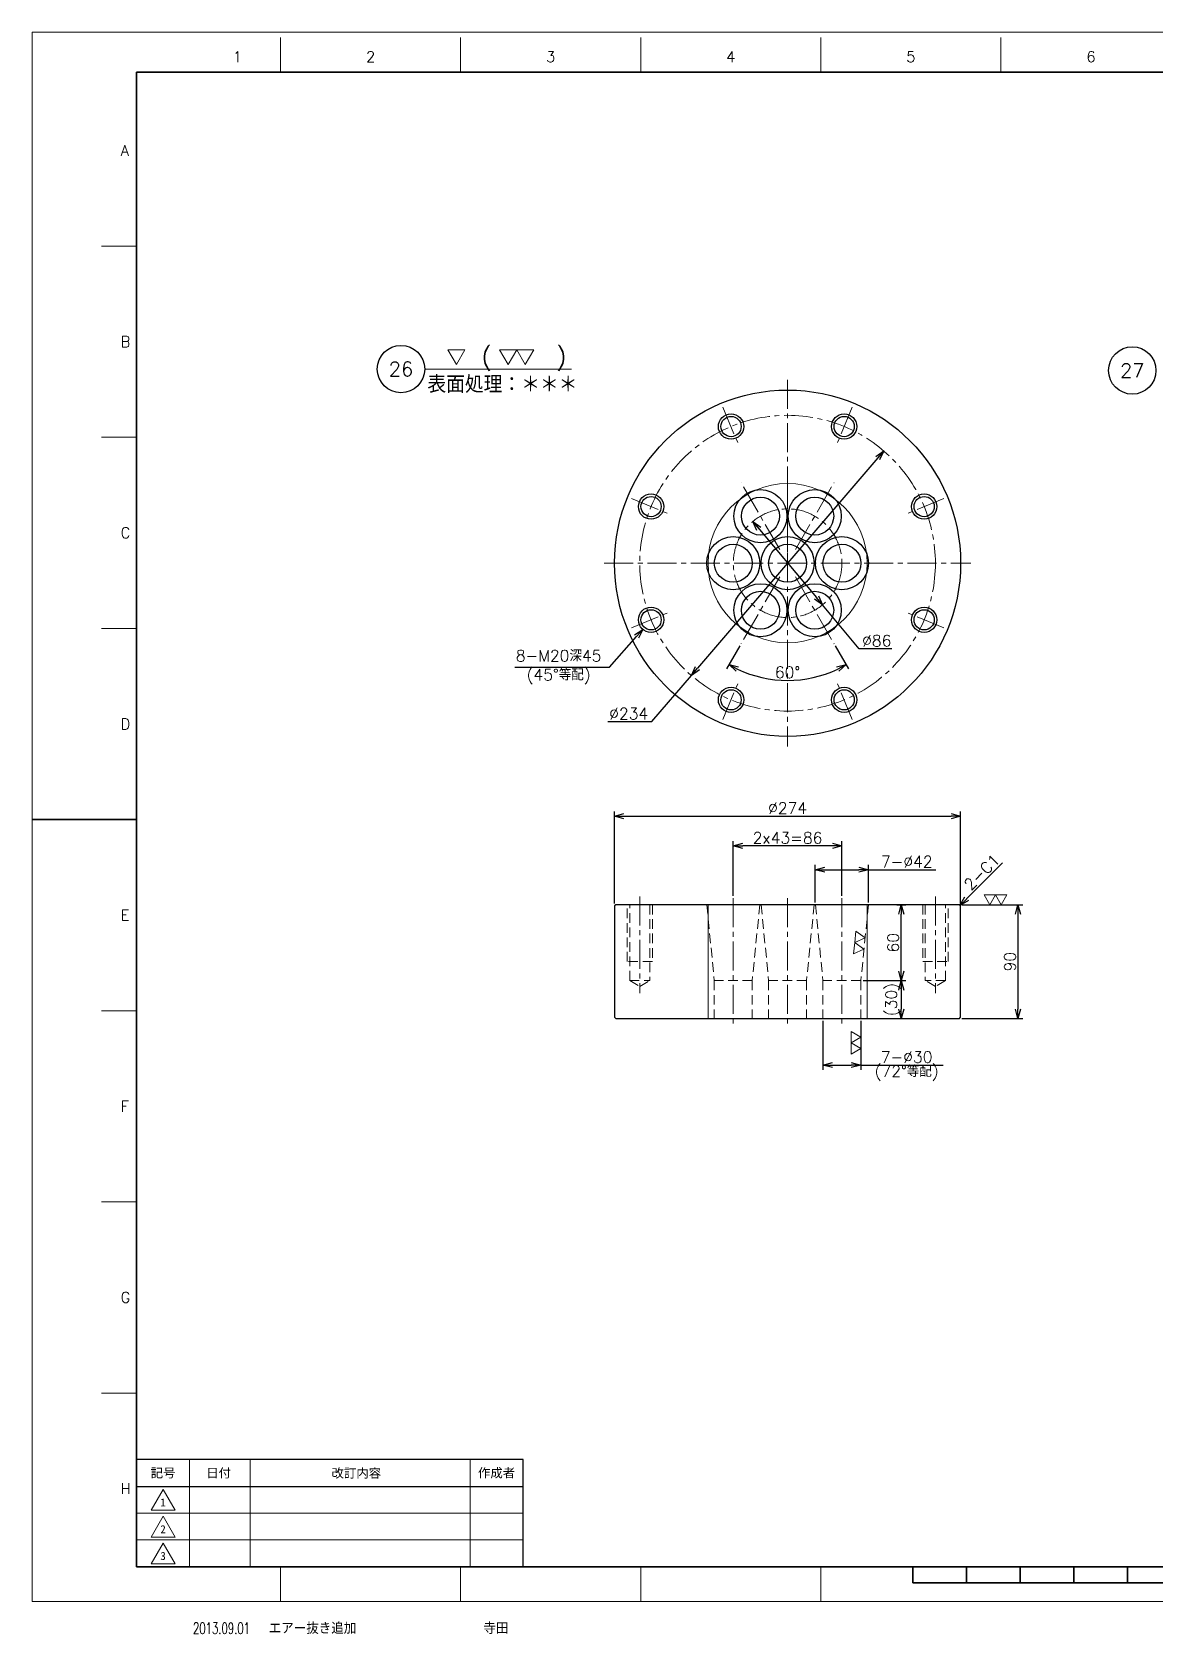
# Model space of a CAD drawing. Header units: millimetres. Extents: x 0 to 1764, y -26 to 1242.
# Drawn here: x 0 to 890, y -26 to 1242 of the extents above; entities that cross this region are included whole.
import ezdxf
from ezdxf import colors
from ezdxf.entities.mleader import LeaderData, LeaderLine
from ezdxf.enums import TextEntityAlignment as Align
from ezdxf.math import Vec2, Vec3

# ---------------------------------------------------------------- set-up
doc = ezdxf.new("R2010")
doc.units = ezdxf.units.MM
doc.header["$LTSCALE"] = 1.2
doc.header["$PDMODE"] = 99
doc.header["$PDSIZE"] = 1
doc.linetypes.add('CENTER2', pattern=[28.575, 19.05, -3.175, 3.175, -3.175])
doc.linetypes.add('HIDDEN', pattern=[9.525, 6.35, -3.175])
for name, color, linetype, lineweight in [('04_HIDDEN', 2, 'HIDDEN', 13), ('05_CENTER', 4, 'CENTER2', 13), ('07_TEXT', 3, 'Continuous', 13), ('08_DIM', 3, 'Continuous', 13), ('90_FRAME', 5, 'Continuous', 35)]:
    doc.layers.add(name, color=color, linetype=linetype, lineweight=lineweight)
doc.layers.add('10_DRAFT', color=8, linetype='Continuous', lineweight=0, plot=False)
doc.layers.add('91_BLANK', color=5, linetype='Continuous', lineweight=0, plot=False)
doc.styles.add('KSS_TXT', font='txt.shx', dxfattribs={"bigfont": 'extfont2.shx'})
doc.styles.add('MS_G', font='MS Gothic.ttf')
doc.styles.get("Standard").update_dxf_attribs({"font": 'txt.shx', "bigfont": 'extfont2.shx'})
doc.styles.add('表題用', font='MS PGothic.ttf')
doc.dimstyles.new('KSS_DIM', dxfattribs={"dimscale": 3, "dimtxt": 3, "dimasz": 2.5, "dimexe": 1.25, "dimexo": 0.625, "dimtad": 1, "dimdsep": 46, "dimtxsty": 'KSS_TXT', "dimblk": 'OPEN30', "dimcen": 0, "dimazin": 2, "dimtfac": 0.75, "dimtmove": 0, "dimatfit": 3, "dimldrblk": 'OPEN30', "dimfxl": 1.25, "dimtolj": 1, "dimarcsym": 0})
doc.dimstyles.new('KSS_DIM$3', dxfattribs={"dimscale": 3, "dimtxt": 3, "dimasz": 2.5, "dimexe": 1.25, "dimexo": 0.625, "dimtad": 1, "dimtih": 1, "dimtoh": 1, "dimdsep": 46, "dimtxsty": 'KSS_TXT', "dimblk": 'OPEN30', "dimcen": 0, "dimazin": 2, "dimtfac": 0.75, "dimtofl": 0, "dimtmove": 0, "dimatfit": 3, "dimldrblk": 'OPEN30', "dimfxl": 1.25, "dimtolj": 1, "dimarcsym": 0})

# ---------------------------------------------------------------- blocks, each defined once
blk = doc.blocks.new('AM_BALLOON1')
at = {"transparency": 16777216}
blk.add_circle((0, 0), 5, dxfattribs=at)
blk.add_attdef('B_NUMBER', text='', height=3, dxfattribs=at).set_placement((0, 0), align=Align.MIDDLE_CENTER)
blk = doc.blocks.new('_OPEN')
at = {"color": 0, "linetype": 'ByBlock'}
for p, q in [((-1, 0.17), (0, 0)), ((0, 0), (-1, -0.17)), ((0, 0), (-1, 0))]:
    blk.add_line(p, q, dxfattribs=at)
blk = doc.blocks.new('p1ba01')
for p, q in [((0, 0), (-1.5, 2.6)), ((-1.5, 2.6), (1.5, 2.6)), ((1.5, 2.6), (0, 0))]:
    blk.add_line(p, q)
blk = doc.blocks.new('p1ba02')
for p, q in [((-1.5, 2.6), (1.5, 2.6)), ((0, 0), (-1.5, 2.6)), ((1.5, 2.6), (0, 0)), ((3, 0), (1.5, 2.6)), ((1.5, 2.6), (4.5, 2.6)), ((4.5, 2.6), (3, 0))]:
    blk.add_line(p, q)
blk = doc.blocks.new('_Open30')
at = {"color": 0, "linetype": 'ByBlock', "lineweight": -2}
for p, q in [((-1, 0.27), (0, 0)), ((0, 0), (-1, -0.27)), ((0, 0), (-1, 0))]:
    blk.add_line(p, q, dxfattribs=at)
blk = doc.blocks.new('*D149')
at = {"layer": '08_DIM', "color": 0, "lineweight": -2, "transparency": 16777216}
for p, q in [((620.1, 553.1), (620.1, 582.7)), ((627.6, 578.9), (654.6, 578.9)), ((662.1, 553.1), (662.1, 582.7)), ((662.1, 578.9), (715.4, 578.9))]:
    blk.add_line(p, q, dxfattribs=at)
at = {"layer": 'Defpoints', "color": 0, "transparency": 16777216}
for p in [(662.1, 578.9), (620.1, 551.2), (662.1, 551.2)]:
    blk.add_point(p, dxfattribs=at)
at = {"layer": '08_DIM', "color": 0, "lineweight": -2, "transparency": 16777216, "xscale": 7.5, "yscale": 7.5, "zscale": 7.5, "rotation": 180}
blk.add_blockref('_Open30', (620.1, 578.9), dxfattribs=at)
at = {"layer": '08_DIM', "color": 0, "lineweight": -2, "transparency": 16777216, "xscale": 7.5, "yscale": 7.5, "zscale": 7.5}
blk.add_blockref('_Open30', (662.1, 578.9), dxfattribs=at)
at = {"layer": '08_DIM', "color": 0, "transparency": 16777216, "insert": (692.5, 585.3), "char_height": 9, "attachment_point": 5, "style": 'KSS_TXT'}
blk.add_mtext('\\A1;7-%%C\\A1;42', dxfattribs=at)
blk = doc.blocks.new('*D150')
at = {"layer": '08_DIM', "color": 0, "lineweight": -2, "transparency": 16777216}
for p, q in [((457.2, 739.2), (478.5, 763.5)), ((382.3, 739.2), (457.2, 739.2))]:
    blk.add_line(p, q, dxfattribs=at)
at = {"layer": 'Defpoints', "color": 0, "transparency": 16777216}
for p in [(496.6, 784.2), (483.5, 769.1)]:
    blk.add_point(p, dxfattribs=at)
at = {"layer": '08_DIM', "color": 0, "lineweight": -2, "transparency": 16777216, "xscale": 7.5, "yscale": 7.5, "zscale": 7.5, "rotation": 48.71878817744504}
blk.add_blockref('_Open30', (483.5, 769.1), dxfattribs=at)
at = {"layer": '08_DIM', "color": 0, "transparency": 16777216, "insert": (416.9, 739.2), "char_height": 9, "attachment_point": 5, "style": 'KSS_TXT'}
blk.add_mtext('\\A1;8-M20深45\\P(45°等配)', dxfattribs=at)
blk = doc.blocks.new('*D153')
at = {"layer": '08_DIM', "color": 0, "lineweight": -2, "transparency": 16777216}
for p, q in [((570.5, 854.4), (620.9, 794.2)), ((654.8, 753.7), (625.8, 788.5)), ((680.7, 753.7), (654.8, 753.7))]:
    blk.add_line(p, q, dxfattribs=at)
at = {"layer": 'Defpoints', "color": 0, "transparency": 16777216}
for p in [(570.5, 854.4), (625.8, 788.5)]:
    blk.add_point(p, dxfattribs=at)
at = {"layer": '08_DIM', "color": 0, "lineweight": -2, "transparency": 16777216, "xscale": 7.5, "yscale": 7.5, "zscale": 7.5}
for p, rotation in [((570.5, 854.4), 129.9451936059651), ((625.8, 788.5), 309.9451936059651)]:
    blk.add_blockref('_Open30', p, dxfattribs=dict(at, rotation=rotation))
at = {"layer": '08_DIM', "color": 0, "transparency": 16777216, "insert": (668.7, 760.1), "char_height": 9, "attachment_point": 5, "style": 'KSS_TXT'}
blk.add_mtext('\\A1;%%C86', dxfattribs=at)
blk = doc.blocks.new('*D154')
at = {"layer": '08_DIM', "color": 0, "lineweight": -2, "transparency": 16777216}
for p, q in [((674.3, 910.3), (526.9, 738.3)), ((490.8, 696.1), (522, 732.6)), ((455.9, 696.1), (490.8, 696.1))]:
    blk.add_line(p, q, dxfattribs=at)
at = {"layer": 'Defpoints', "color": 0, "transparency": 16777216}
for p in [(674.3, 910.3), (522, 732.6)]:
    blk.add_point(p, dxfattribs=at)
at = {"layer": '08_DIM', "color": 0, "lineweight": -2, "transparency": 16777216, "xscale": 7.5, "yscale": 7.5, "zscale": 7.5}
for p, rotation in [((674.3, 910.3), 49.4193184519771), ((522, 732.6), 229.4193184519771)]:
    blk.add_blockref('_Open30', p, dxfattribs=dict(at, rotation=rotation))
at = {"layer": '08_DIM', "color": 0, "transparency": 16777216, "insert": (472.4, 702.4), "char_height": 9, "attachment_point": 5, "style": 'KSS_TXT'}
blk.add_mtext('\\A1;%%C234', dxfattribs=at)
blk = doc.blocks.new('*D155')
at = {"layer": '08_DIM', "color": 0, "lineweight": -2, "transparency": 16777216}
for p, q in [((560.4, 756.1), (549.9, 737.9)), ((635.8, 756.1), (646.4, 737.9))]:
    blk.add_line(p, q, dxfattribs=at)
blk.add_arc((598.1, 821.4), 92.7, 244.6381, 295.3619, dxfattribs=at)
at = {"layer": 'Defpoints', "color": 0, "transparency": 16777216}
for p in [(591.9, 810.6), (604.4, 810.6), (561.4, 757.7), (634.9, 757.7), (582.1, 730.2)]:
    blk.add_point(p, dxfattribs=at)
at = {"layer": '08_DIM', "color": 0, "lineweight": -2, "transparency": 16777216, "xscale": 7.5, "yscale": 7.5, "zscale": 7.5}
for p, rotation in [((551.8, 741.2), 152.3190483579999), ((644.5, 741.2), 27.68095164200458)]:
    blk.add_blockref('_Open30', p, dxfattribs=dict(at, rotation=rotation))
at = {"layer": '08_DIM', "color": 0, "transparency": 16777216, "insert": (598.1, 735.1), "char_height": 9, "attachment_point": 5, "style": 'KSS_TXT'}
blk.add_mtext('\\A1;60%%d', dxfattribs=at)
blk = doc.blocks.new('*D156')
at = {"layer": '08_DIM', "color": 0, "lineweight": -2, "transparency": 16777216}
for p, q in [((555.1, 558.3), (555.1, 601.5)), ((633.6, 597.8), (562.6, 597.8)), ((641.1, 558.3), (641.1, 601.5))]:
    blk.add_line(p, q, dxfattribs=at)
at = {"layer": 'Defpoints', "color": 0, "transparency": 16777216}
for p in [(555.1, 597.8), (555.1, 556.4), (641.1, 556.4)]:
    blk.add_point(p, dxfattribs=at)
at = {"layer": '08_DIM', "color": 0, "lineweight": -2, "transparency": 16777216, "xscale": 7.5, "yscale": 7.5, "zscale": 7.5, "rotation": 180}
blk.add_blockref('_Open30', (555.1, 597.8), dxfattribs=at)
at = {"layer": '08_DIM', "color": 0, "lineweight": -2, "transparency": 16777216, "xscale": 7.5, "yscale": 7.5, "zscale": 7.5}
blk.add_blockref('_Open30', (641.1, 597.8), dxfattribs=at)
at = {"layer": '08_DIM', "color": 0, "transparency": 16777216, "insert": (598.1, 604.1), "char_height": 9, "attachment_point": 5, "style": 'KSS_TXT'}
blk.add_mtext('\\A1;2x43=86', dxfattribs=at)
blk = doc.blocks.new('*D157')
at = {"layer": '08_DIM', "color": 0, "lineweight": -2, "transparency": 16777216}
for p, q in [((626.1, 459.4), (626.1, 420.6)), ((656.1, 459.4), (656.1, 420.6)), ((633.6, 424.4), (648.6, 424.4)), ((656.1, 424.4), (721.2, 424.4))]:
    blk.add_line(p, q, dxfattribs=at)
at = {"layer": 'Defpoints', "color": 0, "transparency": 16777216}
for p in [(626.1, 461.2), (656.1, 461.2), (656.1, 424.4)]:
    blk.add_point(p, dxfattribs=at)
at = {"layer": '08_DIM', "color": 0, "lineweight": -2, "transparency": 16777216, "xscale": 7.5, "yscale": 7.5, "zscale": 7.5, "rotation": 180}
blk.add_blockref('_Open30', (626.1, 424.4), dxfattribs=at)
at = {"layer": '08_DIM', "color": 0, "lineweight": -2, "transparency": 16777216, "xscale": 7.5, "yscale": 7.5, "zscale": 7.5}
blk.add_blockref('_Open30', (656.1, 424.4), dxfattribs=at)
at = {"layer": '08_DIM', "color": 0, "transparency": 16777216, "char_height": 9, "attachment_point": 5, "style": 'KSS_TXT'}
for s, insert in [('\\A1;7-%%C\\A1;30', (692.4, 430.7)), ('\\A1;(72°等配)', (692.4, 418))]:
    blk.add_mtext(s, dxfattribs=dict(at, insert=insert))
blk = doc.blocks.new('*D158')
at = {"layer": '08_DIM', "color": 0, "lineweight": -2, "transparency": 16777216}
for p, q in [((684.5, 551.2), (691.8, 551.2)), ((688.1, 498.7), (688.1, 543.7)), ((658, 491.2), (691.8, 491.2))]:
    blk.add_line(p, q, dxfattribs=at)
at = {"layer": 'Defpoints', "color": 0, "transparency": 16777216}
for p in [(682.6, 551.2), (688.1, 551.2), (656.1, 491.2)]:
    blk.add_point(p, dxfattribs=at)
at = {"layer": '08_DIM', "color": 0, "lineweight": -2, "transparency": 16777216, "xscale": 7.5, "yscale": 7.5, "zscale": 7.5}
for p, rotation in [((688.1, 551.2), 90), ((688.1, 491.2), 270)]:
    blk.add_blockref('_Open30', p, dxfattribs=dict(at, rotation=rotation))
at = {"layer": '08_DIM', "color": 0, "transparency": 16777216, "insert": (681.7, 521.2), "char_height": 9, "attachment_point": 5, "rotation": 90, "style": 'KSS_TXT'}
blk.add_mtext('\\A1;60', dxfattribs=at)
blk = doc.blocks.new('*D159')
at = {"layer": '08_DIM', "color": 0, "lineweight": -2, "transparency": 16777216}
for p, q in [((658, 491.2), (691.8, 491.2)), ((688.1, 483.7), (688.1, 468.7)), ((677.1, 461.2), (691.8, 461.2))]:
    blk.add_line(p, q, dxfattribs=at)
at = {"layer": 'Defpoints', "color": 0, "transparency": 16777216}
for p in [(656.1, 491.2), (675.2, 461.2), (688.1, 461.2)]:
    blk.add_point(p, dxfattribs=at)
at = {"layer": '08_DIM', "color": 0, "lineweight": -2, "transparency": 16777216, "xscale": 7.5, "yscale": 7.5, "zscale": 7.5}
for p, rotation in [((688.1, 491.2), 90), ((688.1, 461.2), 270)]:
    blk.add_blockref('_Open30', p, dxfattribs=dict(at, rotation=rotation))
at = {"layer": '08_DIM', "color": 0, "transparency": 16777216, "insert": (681.7, 476.2), "char_height": 9, "attachment_point": 5, "rotation": 90, "style": 'KSS_TXT'}
blk.add_mtext('\\A1;(30)', dxfattribs=at)
blk = doc.blocks.new('*D160')
at = {"layer": '08_DIM', "color": 0, "lineweight": -2, "transparency": 16777216}
for p, q in [((736, 551.2), (784.3, 551.2)), ((780.5, 543.7), (780.5, 468.7)), ((736, 461.2), (784.3, 461.2))]:
    blk.add_line(p, q, dxfattribs=at)
at = {"layer": 'Defpoints', "color": 0, "transparency": 16777216}
for p in [(734.1, 551.2), (734.1, 461.2), (780.5, 461.2)]:
    blk.add_point(p, dxfattribs=at)
at = {"layer": '08_DIM', "color": 0, "lineweight": -2, "transparency": 16777216, "xscale": 7.5, "yscale": 7.5, "zscale": 7.5}
for p, rotation in [((780.5, 551.2), 90), ((780.5, 461.2), 270)]:
    blk.add_blockref('_Open30', p, dxfattribs=dict(at, rotation=rotation))
at = {"layer": '08_DIM', "color": 0, "transparency": 16777216, "insert": (774.2, 506.2), "char_height": 9, "attachment_point": 5, "rotation": 90, "style": 'KSS_TXT'}
blk.add_mtext('\\A1;90', dxfattribs=at)
blk = doc.blocks.new('*D161')
at = {"layer": '08_DIM', "color": 0, "lineweight": -2, "transparency": 16777216}
for p, q in [((461.1, 552.1), (461.1, 625.1)), ((468.6, 621.3), (727.6, 621.3)), ((735.1, 552.1), (735.1, 625.1))]:
    blk.add_line(p, q, dxfattribs=at)
at = {"layer": 'Defpoints', "color": 0, "transparency": 16777216}
for p in [(735.1, 621.3), (461.1, 550.2), (735.1, 550.2)]:
    blk.add_point(p, dxfattribs=at)
at = {"layer": '08_DIM', "color": 0, "lineweight": -2, "transparency": 16777216, "xscale": 7.5, "yscale": 7.5, "zscale": 7.5, "rotation": 180}
blk.add_blockref('_Open30', (461.1, 621.3), dxfattribs=at)
at = {"layer": '08_DIM', "color": 0, "lineweight": -2, "transparency": 16777216, "xscale": 7.5, "yscale": 7.5, "zscale": 7.5}
blk.add_blockref('_Open30', (735.1, 621.3), dxfattribs=at)
at = {"layer": '08_DIM', "color": 0, "transparency": 16777216, "insert": (598.1, 627.7), "char_height": 9, "attachment_point": 5, "style": 'KSS_TXT'}
blk.add_mtext('\\A1;%%C274', dxfattribs=at)
blk = doc.blocks.new('*D162')
at = {"layer": '08_DIM', "color": 0, "lineweight": -2, "transparency": 16777216}
blk.add_line((739.9, 556), (768.3, 584.4), dxfattribs=at)
at = {"layer": 'Defpoints', "color": 0, "transparency": 16777216}
for p in [(778.1, 594.2), (778.1, 594.2), (734.6, 550.7)]:
    blk.add_point(p, dxfattribs=at)
at = {"layer": '08_DIM', "color": 0, "lineweight": -2, "transparency": 16777216, "xscale": 7.5, "yscale": 7.5, "zscale": 7.5, "rotation": 224.9999999999999}
blk.add_blockref('_Open30', (734.6, 550.7), dxfattribs=at)
at = {"layer": '08_DIM', "color": 0, "transparency": 16777216, "insert": (751.9, 577), "char_height": 9, "attachment_point": 5, "rotation": 45, "style": 'KSS_TXT'}
blk.add_mtext('\\A1;2-C1', dxfattribs=at)

msp = doc.modelspace()

# ---------------------------------------------------------------- linework, layer by layer
at = {"color": 0}
msp.add_lwpolyline([(462.144, 461.241), (734.144, 461.241), (735.144, 462.241), (735.144, 550.241), (734.144, 551.241), (462.144, 551.241), (461.144, 550.241), (461.144, 462.241)], close=True, dxfattribs=at)
for centre, radius in [((598.144, 821.418), 137), ((553.37, 929.512), 10), ((642.918, 929.512), 10), ((553.37, 929.512), 8), ((642.918, 929.512), 8), ((490.05, 866.192), 10), ((576.644, 858.657), 21), ((619.644, 858.657), 21), ((706.238, 866.192), 10), ((490.05, 866.192), 8), ((576.644, 858.657), 15), ((619.644, 858.657), 15), ((706.238, 866.192), 8), ((555.144, 821.418), 21), ((555.144, 821.418), 15), ((598.144, 821.418), 21), ((598.144, 821.418), 15), ((641.144, 821.418), 21), ((641.144, 821.418), 15), ((576.644, 784.179), 21), ((576.644, 784.179), 15), ((619.644, 784.179), 21), ((619.644, 784.179), 15), ((490.05, 776.644), 10), ((706.238, 776.644), 10), ((490.05, 776.644), 8), ((706.238, 776.644), 8), ((553.37, 713.324), 10), ((642.918, 713.324), 10), ((553.37, 713.324), 8), ((642.918, 713.324), 8)]:
    msp.add_circle(centre, radius, dxfattribs=at)
at = {"layer": '04_HIDDEN'}
for p, q in [((471.144, 506.241), (471.144, 551.241)), ((473.144, 491.241), (473.144, 551.241)), ((489.144, 551.241), (489.144, 491.241)), ((491.144, 551.241), (491.144, 506.241)), ((534.144, 551.241), (540.144, 491.241)), ((576.144, 551.241), (570.144, 491.241)), ((577.144, 551.241), (583.144, 491.241)), ((619.144, 551.241), (613.144, 491.241)), ((620.144, 551.241), (626.144, 491.241)), ((662.144, 551.241), (656.144, 491.241)), ((705.144, 551.241), (705.144, 506.241)), ((707.144, 551.241), (707.144, 491.241)), ((723.144, 491.241), (723.144, 551.241)), ((725.144, 506.241), (725.144, 551.241)), ((491.144, 506.241), (471.144, 506.241)), ((705.144, 506.241), (725.144, 506.241)), ((473.144, 491.241), (489.144, 491.241)), ((473.144, 491.241), (481.144, 486.623)), ((481.144, 486.623), (489.144, 491.241)), ((540.144, 491.241), (540.144, 461.241)), ((570.144, 491.241), (540.144, 491.241)), ((570.144, 491.241), (570.144, 461.241)), ((583.144, 491.241), (583.144, 461.241)), ((613.144, 491.241), (583.144, 491.241)), ((613.144, 491.241), (613.144, 461.241)), ((626.144, 491.241), (626.144, 461.241)), ((656.144, 491.241), (626.144, 491.241)), ((656.144, 491.241), (656.144, 461.241)), ((715.144, 486.623), (707.144, 491.241)), ((723.144, 491.241), (707.144, 491.241)), ((723.144, 491.241), (715.144, 486.623))]:
    msp.add_line(p, q, dxfattribs=at)
at = {"layer": '05_CENTER'}
for p, q in [((598.144, 966.52), (598.144, 676.317)), ((546.963, 944.979), (559.777, 914.045)), ((649.325, 944.979), (636.511, 914.045)), ((598.144, 829.896), (598.144, 890.94)), ((591.905, 832.224), (561.383, 885.09)), ((604.383, 832.224), (634.905, 885.09)), ((474.583, 872.599), (505.517, 859.785)), ((721.705, 872.599), (690.77, 859.785)), ((453.042, 821.418), (743.245, 821.418)), ((591.905, 810.612), (561.383, 757.746)), ((604.383, 810.612), (634.905, 757.746)), ((474.583, 770.237), (505.517, 783.051)), ((721.705, 770.237), (690.77, 783.051)), ((546.963, 697.857), (559.777, 728.792)), ((649.325, 697.857), (636.511, 728.792)), ((481.144, 557.69), (481.144, 481.382)), ((715.144, 557.69), (715.144, 481.382)), ((555.144, 556.414), (555.144, 454.653)), ((598.144, 556.414), (598.144, 454.653)), ((641.144, 556.414), (641.144, 454.653))]:
    msp.add_line(p, q, dxfattribs=at)
for radius in [117, 43]:
    msp.add_circle((598.144, 821.418), radius, dxfattribs=at)
at = {"layer": '08_DIM'}
msp.add_line((310.861, 974.981), (427.18, 974.981), dxfattribs=at)
at = {"layer": '10_DRAFT'}
for p, q in [((535.144, 551.241), (535.144, 461.241)), ((661.144, 551.241), (661.144, 461.241))]:
    msp.add_line(p, q, dxfattribs=at)
msp.add_circle((598.144, 821.418), 63, dxfattribs=at)
at = {"layer": '90_FRAME', "color": 4, "lineweight": 13}
for p, q in [((196.76, 1209.75), (196.76, 1237.359)), ((339.328, 1209.75), (339.328, 1237.359)), ((481.896, 1209.75), (481.896, 1237.359)), ((624.464, 1209.75), (624.464, 1237.359)), ((767.032, 1209.75), (767.032, 1237.359)), ((82.742, 1072.29), (55.133, 1072.29)), ((82.742, 921.066), (55.133, 921.066)), ((82.742, 769.842), (55.133, 769.842)), ((82.742, 467.394), (55.133, 467.394)), ((82.742, 316.17), (55.133, 316.17)), ((82.742, 164.946), (55.133, 164.946)), ((196.76, 0), (196.76, 27.485)), ((339.328, 0), (339.328, 27.485)), ((481.896, 0), (481.896, 27.485)), ((624.464, 0), (624.464, 27.485))]:
    msp.add_line(p, q, dxfattribs=at)
at = {"layer": '90_FRAME'}
for p, q in [((0, 618.618), (82.742, 618.618)), ((697.224, 14.743), (697.224, 27.485)), ((739.699, 14.743), (739.699, 27.485)), ((782.175, 14.743), (782.175, 27.485)), ((824.65, 14.743), (824.65, 27.485)), ((867.125, 14.743), (867.125, 27.485)), ((697.224, 14.743), (1121.977, 14.743))]:
    msp.add_line(p, q, dxfattribs=at)
at = {"layer": '90_FRAME', "color": 0, "lineweight": 13}
for p, q in [((124.742, 27.485), (124.742, 112.343)), ((172.742, 27.485), (172.742, 112.343)), ((346.742, 27.485), (346.742, 112.343)), ((82.742, 69.914), (388.742, 69.914)), ((82.742, 48.7), (388.742, 48.7))]:
    msp.add_line(p, q, dxfattribs=at)
at = {"layer": '90_FRAME', "color": 0, "lineweight": 25}
msp.add_line((82.742, 91.128), (388.742, 91.128), dxfattribs=at)
at = {"layer": '90_FRAME'}
msp.add_lwpolyline([(82.742, 27.485), (1736.459, 27.485), (1736.459, 1209.75), (82.742, 1209.75)], close=True, dxfattribs=at)
at = {"layer": '90_FRAME', "color": 0, "lineweight": 25}
msp.add_lwpolyline([(82.742, 27.485), (388.742, 27.485), (388.742, 112.343), (82.742, 112.343)], close=True, dxfattribs=at)
at = {"layer": '90_FRAME', "color": 0, "lineweight": 13}
for points in [[(94.195, 72.167), (103.742, 88.702), (113.288, 72.167), (94.195, 72.167)], [(94.195, 50.953), (103.742, 67.488), (113.288, 50.953), (94.195, 50.953)], [(94.195, 29.739), (103.742, 46.274), (113.288, 29.739), (94.195, 29.739)]]:
    msp.add_lwpolyline(points, dxfattribs=at)
at = {"layer": '91_BLANK'}
msp.add_lwpolyline([(0, 0), (1764.068, 0), (1764.068, 1241.619), (0, 1241.619)], close=True, dxfattribs=at)

# ---------------------------------------------------------------- block references
at = {"layer": '08_DIM'}
for name, p, xscale, yscale, zscale in [('p1ba01', (335.921, 978.557), 4.5, 4.5, 4.5), ('p1ba02', (376.944, 978.557), 4.5, 4.5, 4.5), ('p1ba02', (758.198, 551.241), 3, 3, 3)]:
    msp.add_blockref(name, p, dxfattribs=dict(at, xscale=xscale, yscale=yscale, zscale=zscale))
at = {"layer": '08_DIM', "xscale": 3, "yscale": 3, "zscale": 3}
for p, rotation in [((658.621, 516.017), 84.28940687073909), ((656.144, 437.415), 90)]:
    msp.add_blockref('p1ba02', p, dxfattribs=dict(at, rotation=rotation))

# ---------------------------------------------------------------- texts
at = {"layer": '07_TEXT', "style": 'KSS_TXT'}
msp.add_text('( \u3000  )', height=13.5, dxfattribs=at).set_placement((355.88, 978.219))
at = {"layer": '07_TEXT', "insert": (312.985, 969.636), "char_height": 13.5, "attachment_point": 1, "style": 'KSS_TXT'}
msp.add_mtext('表面処理：＊＊＊', dxfattribs=at)
at = {"layer": '90_FRAME', "color": 0, "lineweight": 13, "style": 'KSS_TXT'}
for s, p in [('1', (162.682, 1215.249)), ('2', (268.044, 1215.249)), ('3', (410.612, 1215.249)), ('4', (553.18, 1215.249)), ('5', (695.748, 1215.249)), ('6', (838.316, 1215.249))]:
    msp.add_text(s, height=8.52, dxfattribs=at).set_placement(p, align=Align.BOTTOM_CENTER)
for s, p in [('A', (70.199, 1147.902)), ('B', (70.199, 996.678)), ('C', (70.199, 845.454)), ('D', (70.199, 694.23)), ('E', (70.199, 543.006)), ('F', (70.199, 391.782)), ('G', (70.199, 240.558)), ('H', (70.199, 89.334))]:
    msp.add_text(s, height=8.52, dxfattribs=at).set_placement(p, align=Align.MIDDLE_LEFT)
at = {"layer": '90_FRAME', "color": 0, "style": '表題用'}
for s, p in [('記号', (103.742, 101.735)), ('日付', (147.711, 101.735)), ('作成者', (367.742, 101.735))]:
    msp.add_text(s, height=7.2, dxfattribs=at).set_placement(p, align=Align.MIDDLE_CENTER)
msp.add_text('改訂内容', height=7.2, dxfattribs=at).set_placement((256.742, 101.735), align=Align.MIDDLE)
at = {"layer": '90_FRAME', "color": 0, "lineweight": 13, "style": 'MS_G'}
for s, p in [('1', (103.742, 78.4)), ('2', (103.742, 57.185)), ('3', (103.742, 35.971))]:
    msp.add_text(s, height=6.364, dxfattribs=at).set_placement(p, align=Align.MIDDLE)
at = {"layer": '90_FRAME', "color": 3, "lineweight": 13, "width": 0.65}
msp.add_text('2013.09.01', height=9, dxfattribs=at).set_placement((127.43, -25.626))
at = {"layer": '90_FRAME', "color": 3, "lineweight": 13}
for s, p in [('エアー抜き追加', (187.405, -25.626)), ('寺田', (357.315, -25.626))]:
    msp.add_text(s, height=9, dxfattribs=at).set_placement(p)

# ---------------------------------------------------------------- dimensions: what is measured, and where the dimension line sits
at = {"layer": '08_DIM'}
for p1, p2, picture, middle in [((674.254, 910.279), (522.033, 732.558), '*D154', (472.392, 696.054)), ((570.536, 854.384), (625.752, 788.452), '*D153', (668.705, 753.731))]:
    dim = msp.add_diameter_dim_2p(p1=p1, p2=p2, dimstyle='KSS_DIM$3', override={"dimscale": 3, "dimpost": '%%C<>', "dimtix": 1, "dimatfit": 2, "dimarcsym": 1}, dxfattribs=at)
    dim.commit()
    dim.dimension.update_dxf_attribs({"geometry": picture, "text_midpoint": middle, "dimtype": 163})
dim = msp.add_angular_dim_2l(base=(582.051, 730.151), line1=((591.905, 810.612), (561.383, 757.746)), line2=((604.383, 810.612), (634.905, 757.746)), dimstyle='KSS_DIM', dxfattribs=at)
dim.commit()
dim.dimension.update_dxf_attribs({"geometry": '*D155', "text_midpoint": (598.144, 735.118)})
dim = msp.add_diameter_dim_2p(p1=(496.648, 784.159), p2=(483.452, 769.129), text='8-M<>', dimstyle='KSS_DIM$3', override={"dimpost": '<>深45\\X(45°等配)', "dimtix": 1}, dxfattribs=at)
dim.commit()
dim.dimension.update_dxf_attribs({"geometry": '*D150', "text_midpoint": (416.915, 739.216), "dimtype": 163})
dim = msp.add_linear_dim(base=(735.144, 621.316), p1=(461.144, 550.241), p2=(735.144, 550.241), text='%%C<>', dimstyle='KSS_DIM', dxfattribs=at)
dim.commit()
dim.dimension.update_dxf_attribs({"geometry": '*D161', "text_midpoint": (598.144, 627.691)})
for base, p1, p2, text, override, picture, middle in [((555.144, 597.753), (641.144, 556.414), (555.144, 556.414), '2x43=<>', {"dimscale": 3, "dimarcsym": 1}, '*D156', (598.144, 604.128)), ((662.144, 578.942), (620.144, 551.241), (662.144, 551.241), '7-%%C\\A1;<>', {"dimtxsty": 'KSS_TXT', "dimtfill": 0, "dimtfillclr": 0}, '*D149', (692.519, 585.317)), ((656.144, 424.371), (626.144, 461.241), (656.144, 461.241), '7-%%C\\A1;<>', {"dimpost": '\\X(72°等配)', "dimtxsty": 'KSS_TXT', "dimtfill": 0, "dimtfillclr": 0}, '*D157', (692.444, 430.746))]:
    dim = msp.add_linear_dim(base=base, p1=p1, p2=p2, text=text, dimstyle='KSS_DIM', override=override, dxfattribs=at)
    dim.commit()
    dim.dimension.update_dxf_attribs({"geometry": picture, "text_midpoint": middle})
dim = msp.add_aligned_dim(p1=(734.644, 550.741), p2=(778.073, 594.171), distance=0, text='2-C1', dimstyle='KSS_DIM', override={"dimse1": 1, "dimse2": 1, "dimsd2": 1}, dxfattribs=at)
dim.commit()
dim.dimension.update_dxf_attribs({"geometry": '*D162', "text_midpoint": (751.851, 576.964)})
for base, p1, p2, picture, middle in [((688.089, 551.241), (656.144, 491.241), (682.646, 551.241), '*D158', (681.714, 521.241)), ((780.544, 461.241), (734.144, 551.241), (734.144, 461.241), '*D160', (774.169, 506.241))]:
    dim = msp.add_linear_dim(base=base, p1=p1, p2=p2, angle=90, dimstyle='KSS_DIM', dxfattribs=at)
    dim.commit()
    dim.dimension.update_dxf_attribs({"geometry": picture, "text_midpoint": middle})
dim = msp.add_linear_dim(base=(688.089, 461.241), p1=(656.144, 491.241), p2=(675.234, 461.241), angle=90, text='(<>)', dimstyle='KSS_DIM', dxfattribs=at)
dim.commit()
dim.dimension.update_dxf_attribs({"geometry": '*D159', "text_midpoint": (681.714, 476.241)})

# ---------------------------------------------------------------- leaders
ml = msp.add_multileader_block('Standard', dxfattribs=at)
ml.set_content('AM_BALLOON1', color=256, scale=3.75)
ml.set_attribute('B_NUMBER', '26', width=0)
ml.set_leader_properties(color=256, linetype='ByLayer', lineweight=-1)
ml.set_arrow_properties(name='OPEN')
ml.build(insert=Vec2(0, 0))
ml.multileader.update_dxf_attribs({"leader_type": 0, "has_dogleg": 0, "text_right_attachment_type": 6, "dogleg_length": 0, "arrow_head_size": 7.5, "scale": 2.5, "block_connection_type": 1})
ctx = ml.context
ctx.base_point, ctx.scale, ctx.char_height, ctx.arrow_head_size, ctx.landing_gap_size, ctx.plane_origin = Vec3(292.089, 974.996), 2.5, 15, 7.5, 7.5, Vec3(292.089, 974.996)
ctx.right_attachment, ctx.attachment_type = 6, 1
notes = []
notes.append((ctx, [(0, (0, 0, 0), (0, 0), (1, 0), 1, [])]))
ctx.block.insert = Vec3(292.089, 974.996)
ml = msp.add_multileader_block('Standard', dxfattribs=at)
ml.set_content('AM_BALLOON1', color=256, scale=3.75)
ml.set_attribute('B_NUMBER', '27', width=0)
ml.set_leader_properties(color=256, linetype='ByLayer', lineweight=-1)
ml.set_arrow_properties(name='OPEN')
ml.build(insert=Vec2(0, 0))
ml.multileader.update_dxf_attribs({"leader_type": 0, "has_dogleg": 0, "text_right_attachment_type": 6, "dogleg_length": 0, "arrow_head_size": 7.5, "scale": 2.5, "block_connection_type": 1})
ctx = ml.context
ctx.base_point, ctx.scale, ctx.char_height, ctx.arrow_head_size, ctx.landing_gap_size, ctx.plane_origin = Vec3(871.011, 973.899), 2.5, 15, 7.5, 7.5, Vec3(871.011, 973.899)
ctx.right_attachment, ctx.attachment_type = 6, 1
notes.append((ctx, [(0, (0, 0, 0), (0, 0), (1, 0), 1, [])]))
ctx.block.insert = Vec3(871.011, 973.899)
for ctx, leaders in notes:
    for number, flags, end, landing, length, lines in leaders:
        leader = LeaderData()
        leader.index, (leader.has_last_leader_line, leader.has_dogleg_vector, leader.attachment_direction) = number, flags
        leader.last_leader_point, leader.dogleg_vector, leader.dogleg_length = Vec3(end), Vec3(landing), length
        for number, points, colour, breaks in lines:
            line = LeaderLine()
            line.index, line.vertices, line.color, line.breaks = number, Vec3.list(points), colors.encode_raw_color(colour), breaks
            leader.lines.append(line)
        ctx.leaders.append(leader)

doc.saveas('drawing.dxf')
